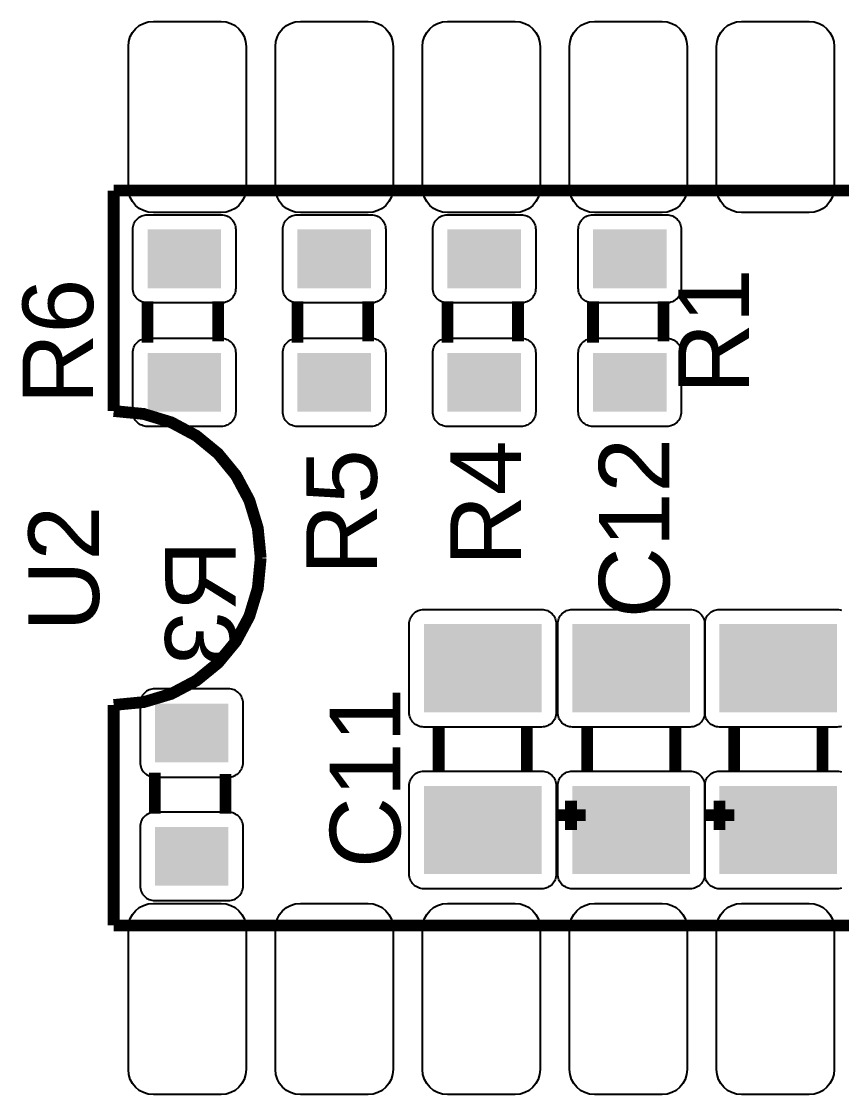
# Model space of a CAD drawing. Header units: inches. Extents: x -3.96 to 3.96, y -2.08 to 2.07.
# Drawn here: x -3.191 to -2.633, y -1.015 to -0.285 of the extents above; entities that cross this region are included whole.
import ezdxf

# ---------------------------------------------------------------- set-up
doc = ezdxf.new("R2010")
doc.units = ezdxf.units.IN
doc.layers.get('0').update_dxf_attribs({"linetype": 'CONTINUOUS'})

# ---------------------------------------------------------------- blocks, each defined once
blk = doc.blocks.new('RPAD')
blk.add_trace([(-0.5, -0.5), (-0.5, 0.5), (0.5, -0.5), (0.5, 0.5)])

msp = doc.modelspace()

# ---------------------------------------------------------------- linework, layer by layer
for points in [[(-3.055083, -0.414724), (-3.101083, -0.414724), (-3.104559, -0.414386), (-3.107773, -0.413413), (-3.110664, -0.411867), (-3.113169, -0.40981), (-3.115225, -0.407306), (-3.116771, -0.404415), (-3.117744, -0.4012), (-3.118083, -0.397724), (-3.118083, -0.301724), (-3.117744, -0.298248), (-3.116771, -0.295034), (-3.115225, -0.292143), (-3.113169, -0.289639), (-3.110664, -0.287582), (-3.107773, -0.286036), (-3.104559, -0.285063), (-3.101083, -0.284724), (-3.055083, -0.284724), (-3.051607, -0.285063), (-3.048393, -0.286036), (-3.045502, -0.287582), (-3.042997, -0.289639), (-3.04094, -0.292143), (-3.039394, -0.295034), (-3.038421, -0.298248), (-3.038083, -0.301724), (-3.038083, -0.397724), (-3.038421, -0.4012), (-3.039394, -0.404415), (-3.04094, -0.407306), (-3.042997, -0.40981), (-3.045502, -0.411867), (-3.048393, -0.413413), (-3.051607, -0.414386), (-3.055083, -0.414724)], [(-2.955083, -0.414724), (-3.001083, -0.414724), (-3.004559, -0.414386), (-3.007773, -0.413413), (-3.010664, -0.411867), (-3.013169, -0.40981), (-3.015225, -0.407306), (-3.016771, -0.404415), (-3.017744, -0.4012), (-3.018083, -0.397724), (-3.018083, -0.301724), (-3.017744, -0.298248), (-3.016771, -0.295034), (-3.015225, -0.292143), (-3.013169, -0.289639), (-3.010664, -0.287582), (-3.007773, -0.286036), (-3.004559, -0.285063), (-3.001083, -0.284724), (-2.955083, -0.284724), (-2.951607, -0.285063), (-2.948393, -0.286036), (-2.945502, -0.287582), (-2.942997, -0.289639), (-2.94094, -0.292143), (-2.939394, -0.295034), (-2.938421, -0.298248), (-2.938083, -0.301724), (-2.938083, -0.397724), (-2.938421, -0.4012), (-2.939394, -0.404415), (-2.94094, -0.407306), (-2.942997, -0.40981), (-2.945502, -0.411867), (-2.948393, -0.413413), (-2.951607, -0.414386), (-2.955083, -0.414724)], [(-2.855083, -0.414724), (-2.901083, -0.414724), (-2.904559, -0.414386), (-2.907773, -0.413413), (-2.910664, -0.411867), (-2.913169, -0.40981), (-2.915225, -0.407306), (-2.916771, -0.404415), (-2.917744, -0.4012), (-2.918083, -0.397724), (-2.918083, -0.301724), (-2.917744, -0.298248), (-2.916771, -0.295034), (-2.915225, -0.292143), (-2.913169, -0.289639), (-2.910664, -0.287582), (-2.907773, -0.286036), (-2.904559, -0.285063), (-2.901083, -0.284724), (-2.855083, -0.284724), (-2.851607, -0.285063), (-2.848393, -0.286036), (-2.845502, -0.287582), (-2.842997, -0.289639), (-2.84094, -0.292143), (-2.839394, -0.295034), (-2.838421, -0.298248), (-2.838083, -0.301724), (-2.838083, -0.397724), (-2.838421, -0.4012), (-2.839394, -0.404415), (-2.84094, -0.407306), (-2.842997, -0.40981), (-2.845502, -0.411867), (-2.848393, -0.413413), (-2.851607, -0.414386), (-2.855083, -0.414724)], [(-2.755083, -0.414724), (-2.801083, -0.414724), (-2.804559, -0.414386), (-2.807773, -0.413413), (-2.810664, -0.411867), (-2.813169, -0.40981), (-2.815225, -0.407306), (-2.816771, -0.404415), (-2.817744, -0.4012), (-2.818083, -0.397724), (-2.818083, -0.301724), (-2.817744, -0.298248), (-2.816771, -0.295034), (-2.815225, -0.292143), (-2.813169, -0.289639), (-2.810664, -0.287582), (-2.807773, -0.286036), (-2.804559, -0.285063), (-2.801083, -0.284724), (-2.755083, -0.284724), (-2.751607, -0.285063), (-2.748393, -0.286036), (-2.745502, -0.287582), (-2.742997, -0.289639), (-2.74094, -0.292143), (-2.739394, -0.295034), (-2.738421, -0.298248), (-2.738083, -0.301724), (-2.738083, -0.397724), (-2.738421, -0.4012), (-2.739394, -0.404415), (-2.74094, -0.407306), (-2.742997, -0.40981), (-2.745502, -0.411867), (-2.748393, -0.413413), (-2.751607, -0.414386), (-2.755083, -0.414724)], [(-2.655083, -0.414724), (-2.701083, -0.414724), (-2.704559, -0.414386), (-2.707773, -0.413413), (-2.710664, -0.411867), (-2.713169, -0.40981), (-2.715225, -0.407306), (-2.716771, -0.404415), (-2.717744, -0.4012), (-2.718083, -0.397724), (-2.718083, -0.301724), (-2.717744, -0.298248), (-2.716771, -0.295034), (-2.715225, -0.292143), (-2.713169, -0.289639), (-2.710664, -0.287582), (-2.707773, -0.286036), (-2.704559, -0.285063), (-2.701083, -0.284724), (-2.655083, -0.284724), (-2.651607, -0.285063), (-2.648393, -0.286036), (-2.645502, -0.287582), (-2.642997, -0.289639), (-2.64094, -0.292143), (-2.639394, -0.295034), (-2.638421, -0.298248), (-2.638083, -0.301724), (-2.638083, -0.397724), (-2.638421, -0.4012), (-2.639394, -0.404415), (-2.64094, -0.407306), (-2.642997, -0.40981), (-2.645502, -0.411867), (-2.648393, -0.413413), (-2.651607, -0.414386), (-2.655083, -0.414724)], [(-3.045083, -0.426224), (-3.045083, -0.466224), (-3.045133, -0.467264), (-3.045281, -0.468269), (-3.045524, -0.469236), (-3.045854, -0.47016), (-3.046269, -0.471036), (-3.046764, -0.47186), (-3.047333, -0.472628), (-3.047973, -0.473334), (-3.04868, -0.473974), (-3.049447, -0.474543), (-3.050271, -0.475038), (-3.051147, -0.475453), (-3.052071, -0.475783), (-3.053038, -0.476026), (-3.054043, -0.476174), (-3.055083, -0.476224), (-3.105083, -0.476224), (-3.106122, -0.476174), (-3.107127, -0.476026), (-3.108094, -0.475783), (-3.109018, -0.475453), (-3.109894, -0.475038), (-3.110719, -0.474543), (-3.111486, -0.473974), (-3.112192, -0.473334), (-3.112832, -0.472628), (-3.113402, -0.47186), (-3.113896, -0.471036), (-3.114311, -0.47016), (-3.114642, -0.469236), (-3.114884, -0.468269), (-3.115032, -0.467264), (-3.115083, -0.466224), (-3.115083, -0.426224), (-3.115032, -0.425185), (-3.114884, -0.42418), (-3.114642, -0.423213), (-3.114311, -0.422289), (-3.113896, -0.421413), (-3.113402, -0.420589), (-3.112832, -0.419821), (-3.112192, -0.419115), (-3.111486, -0.418475), (-3.110719, -0.417906), (-3.109894, -0.417411), (-3.109018, -0.416996), (-3.108094, -0.416665), (-3.107127, -0.416423), (-3.106122, -0.416275), (-3.105083, -0.416224), (-3.055083, -0.416224), (-3.054043, -0.416275), (-3.053038, -0.416423), (-3.052071, -0.416665), (-3.051147, -0.416996), (-3.050271, -0.417411), (-3.049447, -0.417906), (-3.04868, -0.418475), (-3.047973, -0.419115), (-3.047333, -0.419821), (-3.046764, -0.420589), (-3.046269, -0.421413), (-3.045854, -0.422289), (-3.045524, -0.423213), (-3.045281, -0.42418), (-3.045133, -0.425185), (-3.045083, -0.426224)], [(-2.943083, -0.426224), (-2.943083, -0.466224), (-2.943133, -0.467264), (-2.943281, -0.468269), (-2.943524, -0.469236), (-2.943854, -0.47016), (-2.944269, -0.471036), (-2.944764, -0.47186), (-2.945333, -0.472628), (-2.945973, -0.473334), (-2.94668, -0.473974), (-2.947447, -0.474543), (-2.948271, -0.475038), (-2.949147, -0.475453), (-2.950071, -0.475783), (-2.951038, -0.476026), (-2.952043, -0.476174), (-2.953083, -0.476224), (-3.003083, -0.476224), (-3.004122, -0.476174), (-3.005127, -0.476026), (-3.006094, -0.475783), (-3.007018, -0.475453), (-3.007894, -0.475038), (-3.008719, -0.474543), (-3.009486, -0.473974), (-3.010192, -0.473334), (-3.010832, -0.472628), (-3.011402, -0.47186), (-3.011896, -0.471036), (-3.012311, -0.47016), (-3.012642, -0.469236), (-3.012884, -0.468269), (-3.013032, -0.467264), (-3.013083, -0.466224), (-3.013083, -0.426224), (-3.013032, -0.425185), (-3.012884, -0.42418), (-3.012642, -0.423213), (-3.012311, -0.422289), (-3.011896, -0.421413), (-3.011402, -0.420589), (-3.010832, -0.419821), (-3.010192, -0.419115), (-3.009486, -0.418475), (-3.008719, -0.417906), (-3.007894, -0.417411), (-3.007018, -0.416996), (-3.006094, -0.416665), (-3.005127, -0.416423), (-3.004122, -0.416275), (-3.003083, -0.416224), (-2.953083, -0.416224), (-2.952043, -0.416275), (-2.951038, -0.416423), (-2.950071, -0.416665), (-2.949147, -0.416996), (-2.948271, -0.417411), (-2.947447, -0.417906), (-2.94668, -0.418475), (-2.945973, -0.419115), (-2.945333, -0.419821), (-2.944764, -0.420589), (-2.944269, -0.421413), (-2.943854, -0.422289), (-2.943524, -0.423213), (-2.943281, -0.42418), (-2.943133, -0.425185), (-2.943083, -0.426224)], [(-2.841083, -0.426224), (-2.841083, -0.466224), (-2.841133, -0.467264), (-2.841281, -0.468269), (-2.841524, -0.469236), (-2.841854, -0.47016), (-2.842269, -0.471036), (-2.842764, -0.47186), (-2.843333, -0.472628), (-2.843973, -0.473334), (-2.84468, -0.473974), (-2.845447, -0.474543), (-2.846271, -0.475038), (-2.847147, -0.475453), (-2.848071, -0.475783), (-2.849038, -0.476026), (-2.850043, -0.476174), (-2.851083, -0.476224), (-2.901083, -0.476224), (-2.902122, -0.476174), (-2.903127, -0.476026), (-2.904094, -0.475783), (-2.905018, -0.475453), (-2.905894, -0.475038), (-2.906719, -0.474543), (-2.907486, -0.473974), (-2.908192, -0.473334), (-2.908832, -0.472628), (-2.909402, -0.47186), (-2.909896, -0.471036), (-2.910311, -0.47016), (-2.910642, -0.469236), (-2.910884, -0.468269), (-2.911032, -0.467264), (-2.911083, -0.466224), (-2.911083, -0.426224), (-2.911032, -0.425185), (-2.910884, -0.42418), (-2.910642, -0.423213), (-2.910311, -0.422289), (-2.909896, -0.421413), (-2.909402, -0.420589), (-2.908832, -0.419821), (-2.908192, -0.419115), (-2.907486, -0.418475), (-2.906719, -0.417906), (-2.905894, -0.417411), (-2.905018, -0.416996), (-2.904094, -0.416665), (-2.903127, -0.416423), (-2.902122, -0.416275), (-2.901083, -0.416224), (-2.851083, -0.416224), (-2.850043, -0.416275), (-2.849038, -0.416423), (-2.848071, -0.416665), (-2.847147, -0.416996), (-2.846271, -0.417411), (-2.845447, -0.417906), (-2.84468, -0.418475), (-2.843973, -0.419115), (-2.843333, -0.419821), (-2.842764, -0.420589), (-2.842269, -0.421413), (-2.841854, -0.422289), (-2.841524, -0.423213), (-2.841281, -0.42418), (-2.841133, -0.425185), (-2.841083, -0.426224)], [(-2.742083, -0.426224), (-2.742083, -0.466224), (-2.742133, -0.467264), (-2.742281, -0.468269), (-2.742524, -0.469236), (-2.742854, -0.47016), (-2.743269, -0.471036), (-2.743764, -0.47186), (-2.744333, -0.472628), (-2.744973, -0.473334), (-2.74568, -0.473974), (-2.746447, -0.474543), (-2.747271, -0.475038), (-2.748147, -0.475453), (-2.749071, -0.475783), (-2.750038, -0.476026), (-2.751043, -0.476174), (-2.752083, -0.476224), (-2.802083, -0.476224), (-2.803122, -0.476174), (-2.804127, -0.476026), (-2.805094, -0.475783), (-2.806018, -0.475453), (-2.806894, -0.475038), (-2.807719, -0.474543), (-2.808486, -0.473974), (-2.809192, -0.473334), (-2.809832, -0.472628), (-2.810402, -0.47186), (-2.810896, -0.471036), (-2.811311, -0.47016), (-2.811642, -0.469236), (-2.811884, -0.468269), (-2.812032, -0.467264), (-2.812083, -0.466224), (-2.812083, -0.426224), (-2.812032, -0.425185), (-2.811884, -0.42418), (-2.811642, -0.423213), (-2.811311, -0.422289), (-2.810896, -0.421413), (-2.810402, -0.420589), (-2.809832, -0.419821), (-2.809192, -0.419115), (-2.808486, -0.418475), (-2.807719, -0.417906), (-2.806894, -0.417411), (-2.806018, -0.416996), (-2.805094, -0.416665), (-2.804127, -0.416423), (-2.803122, -0.416275), (-2.802083, -0.416224), (-2.752083, -0.416224), (-2.751043, -0.416275), (-2.750038, -0.416423), (-2.749071, -0.416665), (-2.748147, -0.416996), (-2.747271, -0.417411), (-2.746447, -0.417906), (-2.74568, -0.418475), (-2.744973, -0.419115), (-2.744333, -0.419821), (-2.743764, -0.420589), (-2.743269, -0.421413), (-2.742854, -0.422289), (-2.742524, -0.423213), (-2.742281, -0.42418), (-2.742133, -0.425185), (-2.742083, -0.426224)], [(-3.045083, -0.510224), (-3.045083, -0.550224), (-3.045133, -0.551264), (-3.045281, -0.552269), (-3.045524, -0.553236), (-3.045854, -0.55416), (-3.046269, -0.555036), (-3.046764, -0.55586), (-3.047333, -0.556628), (-3.047973, -0.557334), (-3.04868, -0.557974), (-3.049447, -0.558543), (-3.050271, -0.559038), (-3.051147, -0.559453), (-3.052071, -0.559783), (-3.053038, -0.560026), (-3.054043, -0.560174), (-3.055083, -0.560224), (-3.105083, -0.560224), (-3.106122, -0.560174), (-3.107127, -0.560026), (-3.108094, -0.559783), (-3.109018, -0.559453), (-3.109894, -0.559038), (-3.110719, -0.558543), (-3.111486, -0.557974), (-3.112192, -0.557334), (-3.112832, -0.556628), (-3.113402, -0.55586), (-3.113896, -0.555036), (-3.114311, -0.55416), (-3.114642, -0.553236), (-3.114884, -0.552269), (-3.115032, -0.551264), (-3.115083, -0.550224), (-3.115083, -0.510224), (-3.115032, -0.509185), (-3.114884, -0.50818), (-3.114642, -0.507213), (-3.114311, -0.506289), (-3.113896, -0.505413), (-3.113402, -0.504589), (-3.112832, -0.503821), (-3.112192, -0.503115), (-3.111486, -0.502475), (-3.110719, -0.501906), (-3.109894, -0.501411), (-3.109018, -0.500996), (-3.108094, -0.500665), (-3.107127, -0.500423), (-3.106122, -0.500275), (-3.105083, -0.500224), (-3.055083, -0.500224), (-3.054043, -0.500275), (-3.053038, -0.500423), (-3.052071, -0.500665), (-3.051147, -0.500996), (-3.050271, -0.501411), (-3.049447, -0.501906), (-3.04868, -0.502475), (-3.047973, -0.503115), (-3.047333, -0.503821), (-3.046764, -0.504589), (-3.046269, -0.505413), (-3.045854, -0.506289), (-3.045524, -0.507213), (-3.045281, -0.50818), (-3.045133, -0.509185), (-3.045083, -0.510224)], [(-2.943083, -0.510224), (-2.943083, -0.550224), (-2.943133, -0.551264), (-2.943281, -0.552269), (-2.943524, -0.553236), (-2.943854, -0.55416), (-2.944269, -0.555036), (-2.944764, -0.55586), (-2.945333, -0.556628), (-2.945973, -0.557334), (-2.94668, -0.557974), (-2.947447, -0.558543), (-2.948271, -0.559038), (-2.949147, -0.559453), (-2.950071, -0.559783), (-2.951038, -0.560026), (-2.952043, -0.560174), (-2.953083, -0.560224), (-3.003083, -0.560224), (-3.004122, -0.560174), (-3.005127, -0.560026), (-3.006094, -0.559783), (-3.007018, -0.559453), (-3.007894, -0.559038), (-3.008719, -0.558543), (-3.009486, -0.557974), (-3.010192, -0.557334), (-3.010832, -0.556628), (-3.011402, -0.55586), (-3.011896, -0.555036), (-3.012311, -0.55416), (-3.012642, -0.553236), (-3.012884, -0.552269), (-3.013032, -0.551264), (-3.013083, -0.550224), (-3.013083, -0.510224), (-3.013032, -0.509185), (-3.012884, -0.50818), (-3.012642, -0.507213), (-3.012311, -0.506289), (-3.011896, -0.505413), (-3.011402, -0.504589), (-3.010832, -0.503821), (-3.010192, -0.503115), (-3.009486, -0.502475), (-3.008719, -0.501906), (-3.007894, -0.501411), (-3.007018, -0.500996), (-3.006094, -0.500665), (-3.005127, -0.500423), (-3.004122, -0.500275), (-3.003083, -0.500224), (-2.953083, -0.500224), (-2.952043, -0.500275), (-2.951038, -0.500423), (-2.950071, -0.500665), (-2.949147, -0.500996), (-2.948271, -0.501411), (-2.947447, -0.501906), (-2.94668, -0.502475), (-2.945973, -0.503115), (-2.945333, -0.503821), (-2.944764, -0.504589), (-2.944269, -0.505413), (-2.943854, -0.506289), (-2.943524, -0.507213), (-2.943281, -0.50818), (-2.943133, -0.509185), (-2.943083, -0.510224)], [(-2.841083, -0.510224), (-2.841083, -0.550224), (-2.841133, -0.551264), (-2.841281, -0.552269), (-2.841524, -0.553236), (-2.841854, -0.55416), (-2.842269, -0.555036), (-2.842764, -0.55586), (-2.843333, -0.556628), (-2.843973, -0.557334), (-2.84468, -0.557974), (-2.845447, -0.558543), (-2.846271, -0.559038), (-2.847147, -0.559453), (-2.848071, -0.559783), (-2.849038, -0.560026), (-2.850043, -0.560174), (-2.851083, -0.560224), (-2.901083, -0.560224), (-2.902122, -0.560174), (-2.903127, -0.560026), (-2.904094, -0.559783), (-2.905018, -0.559453), (-2.905894, -0.559038), (-2.906719, -0.558543), (-2.907486, -0.557974), (-2.908192, -0.557334), (-2.908832, -0.556628), (-2.909402, -0.55586), (-2.909896, -0.555036), (-2.910311, -0.55416), (-2.910642, -0.553236), (-2.910884, -0.552269), (-2.911032, -0.551264), (-2.911083, -0.550224), (-2.911083, -0.510224), (-2.911032, -0.509185), (-2.910884, -0.50818), (-2.910642, -0.507213), (-2.910311, -0.506289), (-2.909896, -0.505413), (-2.909402, -0.504589), (-2.908832, -0.503821), (-2.908192, -0.503115), (-2.907486, -0.502475), (-2.906719, -0.501906), (-2.905894, -0.501411), (-2.905018, -0.500996), (-2.904094, -0.500665), (-2.903127, -0.500423), (-2.902122, -0.500275), (-2.901083, -0.500224), (-2.851083, -0.500224), (-2.850043, -0.500275), (-2.849038, -0.500423), (-2.848071, -0.500665), (-2.847147, -0.500996), (-2.846271, -0.501411), (-2.845447, -0.501906), (-2.84468, -0.502475), (-2.843973, -0.503115), (-2.843333, -0.503821), (-2.842764, -0.504589), (-2.842269, -0.505413), (-2.841854, -0.506289), (-2.841524, -0.507213), (-2.841281, -0.50818), (-2.841133, -0.509185), (-2.841083, -0.510224)], [(-2.742083, -0.510224), (-2.742083, -0.550224), (-2.742133, -0.551264), (-2.742281, -0.552269), (-2.742524, -0.553236), (-2.742854, -0.55416), (-2.743269, -0.555036), (-2.743764, -0.55586), (-2.744333, -0.556628), (-2.744973, -0.557334), (-2.74568, -0.557974), (-2.746447, -0.558543), (-2.747271, -0.559038), (-2.748147, -0.559453), (-2.749071, -0.559783), (-2.750038, -0.560026), (-2.751043, -0.560174), (-2.752083, -0.560224), (-2.802083, -0.560224), (-2.803122, -0.560174), (-2.804127, -0.560026), (-2.805094, -0.559783), (-2.806018, -0.559453), (-2.806894, -0.559038), (-2.807719, -0.558543), (-2.808486, -0.557974), (-2.809192, -0.557334), (-2.809832, -0.556628), (-2.810402, -0.55586), (-2.810896, -0.555036), (-2.811311, -0.55416), (-2.811642, -0.553236), (-2.811884, -0.552269), (-2.812032, -0.551264), (-2.812083, -0.550224), (-2.812083, -0.510224), (-2.812032, -0.509185), (-2.811884, -0.50818), (-2.811642, -0.507213), (-2.811311, -0.506289), (-2.810896, -0.505413), (-2.810402, -0.504589), (-2.809832, -0.503821), (-2.809192, -0.503115), (-2.808486, -0.502475), (-2.807719, -0.501906), (-2.806894, -0.501411), (-2.806018, -0.500996), (-2.805094, -0.500665), (-2.804127, -0.500423), (-2.803122, -0.500275), (-2.802083, -0.500224), (-2.752083, -0.500224), (-2.751043, -0.500275), (-2.750038, -0.500423), (-2.749071, -0.500665), (-2.748147, -0.500996), (-2.747271, -0.501411), (-2.746447, -0.501906), (-2.74568, -0.502475), (-2.744973, -0.503115), (-2.744333, -0.503821), (-2.743764, -0.504589), (-2.743269, -0.505413), (-2.742854, -0.506289), (-2.742524, -0.507213), (-2.742281, -0.50818), (-2.742133, -0.509185), (-2.742083, -0.510224)], [(-2.827083, -0.694724), (-2.827083, -0.754724), (-2.827133, -0.755764), (-2.827281, -0.756769), (-2.827524, -0.757736), (-2.827854, -0.75866), (-2.828269, -0.759536), (-2.828764, -0.76036), (-2.829333, -0.761128), (-2.829973, -0.761834), (-2.83068, -0.762474), (-2.831447, -0.763043), (-2.832271, -0.763538), (-2.833147, -0.763953), (-2.834071, -0.764283), (-2.835038, -0.764526), (-2.836043, -0.764674), (-2.837083, -0.764724), (-2.917083, -0.764724), (-2.918122, -0.764674), (-2.919127, -0.764526), (-2.920094, -0.764283), (-2.921018, -0.763953), (-2.921894, -0.763538), (-2.922719, -0.763043), (-2.923486, -0.762474), (-2.924192, -0.761834), (-2.924832, -0.761128), (-2.925402, -0.76036), (-2.925896, -0.759536), (-2.926311, -0.75866), (-2.926642, -0.757736), (-2.926884, -0.756769), (-2.927032, -0.755764), (-2.927083, -0.754724), (-2.927083, -0.694724), (-2.927032, -0.693685), (-2.926884, -0.69268), (-2.926642, -0.691713), (-2.926311, -0.690789), (-2.925896, -0.689913), (-2.925402, -0.689089), (-2.924832, -0.688321), (-2.924192, -0.687615), (-2.923486, -0.686975), (-2.922719, -0.686406), (-2.921894, -0.685911), (-2.921018, -0.685496), (-2.920094, -0.685165), (-2.919127, -0.684923), (-2.918122, -0.684775), (-2.917083, -0.684724), (-2.837083, -0.684724), (-2.836043, -0.684775), (-2.835038, -0.684923), (-2.834071, -0.685165), (-2.833147, -0.685496), (-2.832271, -0.685911), (-2.831447, -0.686406), (-2.83068, -0.686975), (-2.829973, -0.687615), (-2.829333, -0.688321), (-2.828764, -0.689089), (-2.828269, -0.689913), (-2.827854, -0.690789), (-2.827524, -0.691713), (-2.827281, -0.69268), (-2.827133, -0.693685), (-2.827083, -0.694724)], [(-2.726083, -0.694724), (-2.726083, -0.754724), (-2.726133, -0.755764), (-2.726281, -0.756769), (-2.726524, -0.757736), (-2.726854, -0.75866), (-2.727269, -0.759536), (-2.727764, -0.76036), (-2.728333, -0.761128), (-2.728973, -0.761834), (-2.72968, -0.762474), (-2.730447, -0.763043), (-2.731271, -0.763538), (-2.732147, -0.763953), (-2.733071, -0.764283), (-2.734038, -0.764526), (-2.735043, -0.764674), (-2.736083, -0.764724), (-2.816083, -0.764724), (-2.817122, -0.764674), (-2.818127, -0.764526), (-2.819094, -0.764283), (-2.820018, -0.763953), (-2.820894, -0.763538), (-2.821719, -0.763043), (-2.822486, -0.762474), (-2.823192, -0.761834), (-2.823832, -0.761128), (-2.824402, -0.76036), (-2.824896, -0.759536), (-2.825311, -0.75866), (-2.825642, -0.757736), (-2.825884, -0.756769), (-2.826032, -0.755764), (-2.826083, -0.754724), (-2.826083, -0.694724), (-2.826032, -0.693685), (-2.825884, -0.69268), (-2.825642, -0.691713), (-2.825311, -0.690789), (-2.824896, -0.689913), (-2.824402, -0.689089), (-2.823832, -0.688321), (-2.823192, -0.687615), (-2.822486, -0.686975), (-2.821719, -0.686406), (-2.820894, -0.685911), (-2.820018, -0.685496), (-2.819094, -0.685165), (-2.818127, -0.684923), (-2.817122, -0.684775), (-2.816083, -0.684724), (-2.736083, -0.684724), (-2.735043, -0.684775), (-2.734038, -0.684923), (-2.733071, -0.685165), (-2.732147, -0.685496), (-2.731271, -0.685911), (-2.730447, -0.686406), (-2.72968, -0.686975), (-2.728973, -0.687615), (-2.728333, -0.688321), (-2.727764, -0.689089), (-2.727269, -0.689913), (-2.726854, -0.690789), (-2.726524, -0.691713), (-2.726281, -0.69268), (-2.726133, -0.693685), (-2.726083, -0.694724)], [(-3.040083, -0.788724), (-3.040083, -0.748724), (-3.040133, -0.747685), (-3.040281, -0.74668), (-3.040524, -0.745713), (-3.040854, -0.744789), (-3.041269, -0.743913), (-3.041764, -0.743089), (-3.042333, -0.742321), (-3.042973, -0.741615), (-3.04368, -0.740975), (-3.044447, -0.740406), (-3.045271, -0.739911), (-3.046147, -0.739496), (-3.047071, -0.739165), (-3.048038, -0.738923), (-3.049043, -0.738775), (-3.050083, -0.738724), (-3.100083, -0.738724), (-3.101122, -0.738775), (-3.102127, -0.738923), (-3.103094, -0.739165), (-3.104018, -0.739496), (-3.104894, -0.739911), (-3.105719, -0.740406), (-3.106486, -0.740975), (-3.107192, -0.741615), (-3.107832, -0.742321), (-3.108402, -0.743089), (-3.108896, -0.743913), (-3.109311, -0.744789), (-3.109642, -0.745713), (-3.109884, -0.74668), (-3.110032, -0.747685), (-3.110083, -0.748724), (-3.110083, -0.788724), (-3.110032, -0.789764), (-3.109884, -0.790769), (-3.109642, -0.791736), (-3.109311, -0.79266), (-3.108896, -0.793536), (-3.108402, -0.79436), (-3.107832, -0.795128), (-3.107192, -0.795834), (-3.106486, -0.796474), (-3.105719, -0.797043), (-3.104894, -0.797538), (-3.104018, -0.797953), (-3.103094, -0.798283), (-3.102127, -0.798526), (-3.101122, -0.798674), (-3.100083, -0.798724), (-3.050083, -0.798724), (-3.049043, -0.798674), (-3.048038, -0.798526), (-3.047071, -0.798283), (-3.046147, -0.797953), (-3.045271, -0.797538), (-3.044447, -0.797043), (-3.04368, -0.796474), (-3.042973, -0.795834), (-3.042333, -0.795128), (-3.041764, -0.79436), (-3.041269, -0.793536), (-3.040854, -0.79266), (-3.040524, -0.791736), (-3.040281, -0.790769), (-3.040133, -0.789764), (-3.040083, -0.788724)], [(-2.827083, -0.804724), (-2.827083, -0.864724), (-2.827133, -0.865764), (-2.827281, -0.866769), (-2.827524, -0.867736), (-2.827854, -0.86866), (-2.828269, -0.869536), (-2.828764, -0.87036), (-2.829333, -0.871128), (-2.829973, -0.871834), (-2.83068, -0.872474), (-2.831447, -0.873043), (-2.832271, -0.873538), (-2.833147, -0.873953), (-2.834071, -0.874283), (-2.835038, -0.874526), (-2.836043, -0.874674), (-2.837083, -0.874724), (-2.917083, -0.874724), (-2.918122, -0.874674), (-2.919127, -0.874526), (-2.920094, -0.874283), (-2.921018, -0.873953), (-2.921894, -0.873538), (-2.922719, -0.873043), (-2.923486, -0.872474), (-2.924192, -0.871834), (-2.924832, -0.871128), (-2.925402, -0.87036), (-2.925896, -0.869536), (-2.926311, -0.86866), (-2.926642, -0.867736), (-2.926884, -0.866769), (-2.927032, -0.865764), (-2.927083, -0.864724), (-2.927083, -0.804724), (-2.927032, -0.803685), (-2.926884, -0.80268), (-2.926642, -0.801713), (-2.926311, -0.800789), (-2.925896, -0.799913), (-2.925402, -0.799089), (-2.924832, -0.798321), (-2.924192, -0.797615), (-2.923486, -0.796975), (-2.922719, -0.796406), (-2.921894, -0.795911), (-2.921018, -0.795496), (-2.920094, -0.795165), (-2.919127, -0.794923), (-2.918122, -0.794775), (-2.917083, -0.794724), (-2.837083, -0.794724), (-2.836043, -0.794775), (-2.835038, -0.794923), (-2.834071, -0.795165), (-2.833147, -0.795496), (-2.832271, -0.795911), (-2.831447, -0.796406), (-2.83068, -0.796975), (-2.829973, -0.797615), (-2.829333, -0.798321), (-2.828764, -0.799089), (-2.828269, -0.799913), (-2.827854, -0.800789), (-2.827524, -0.801713), (-2.827281, -0.80268), (-2.827133, -0.803685), (-2.827083, -0.804724)], [(-2.726083, -0.804724), (-2.726083, -0.864724), (-2.726133, -0.865764), (-2.726281, -0.866769), (-2.726524, -0.867736), (-2.726854, -0.86866), (-2.727269, -0.869536), (-2.727764, -0.87036), (-2.728333, -0.871128), (-2.728973, -0.871834), (-2.72968, -0.872474), (-2.730447, -0.873043), (-2.731271, -0.873538), (-2.732147, -0.873953), (-2.733071, -0.874283), (-2.734038, -0.874526), (-2.735043, -0.874674), (-2.736083, -0.874724), (-2.816083, -0.874724), (-2.817122, -0.874674), (-2.818127, -0.874526), (-2.819094, -0.874283), (-2.820018, -0.873953), (-2.820894, -0.873538), (-2.821719, -0.873043), (-2.822486, -0.872474), (-2.823192, -0.871834), (-2.823832, -0.871128), (-2.824402, -0.87036), (-2.824896, -0.869536), (-2.825311, -0.86866), (-2.825642, -0.867736), (-2.825884, -0.866769), (-2.826032, -0.865764), (-2.826083, -0.864724), (-2.826083, -0.804724), (-2.826032, -0.803685), (-2.825884, -0.80268), (-2.825642, -0.801713), (-2.825311, -0.800789), (-2.824896, -0.799913), (-2.824402, -0.799089), (-2.823832, -0.798321), (-2.823192, -0.797615), (-2.822486, -0.796975), (-2.821719, -0.796406), (-2.820894, -0.795911), (-2.820018, -0.795496), (-2.819094, -0.795165), (-2.818127, -0.794923), (-2.817122, -0.794775), (-2.816083, -0.794724), (-2.736083, -0.794724), (-2.735043, -0.794775), (-2.734038, -0.794923), (-2.733071, -0.795165), (-2.732147, -0.795496), (-2.731271, -0.795911), (-2.730447, -0.796406), (-2.72968, -0.796975), (-2.728973, -0.797615), (-2.728333, -0.798321), (-2.727764, -0.799089), (-2.727269, -0.799913), (-2.726854, -0.800789), (-2.726524, -0.801713), (-2.726281, -0.80268), (-2.726133, -0.803685), (-2.726083, -0.804724)], [(-3.040083, -0.872724), (-3.040083, -0.832724), (-3.040133, -0.831685), (-3.040281, -0.83068), (-3.040524, -0.829713), (-3.040854, -0.828789), (-3.041269, -0.827913), (-3.041764, -0.827089), (-3.042333, -0.826321), (-3.042973, -0.825615), (-3.04368, -0.824975), (-3.044447, -0.824406), (-3.045271, -0.823911), (-3.046147, -0.823496), (-3.047071, -0.823165), (-3.048038, -0.822923), (-3.049043, -0.822775), (-3.050083, -0.822724), (-3.100083, -0.822724), (-3.101122, -0.822775), (-3.102127, -0.822923), (-3.103094, -0.823165), (-3.104018, -0.823496), (-3.104894, -0.823911), (-3.105719, -0.824406), (-3.106486, -0.824975), (-3.107192, -0.825615), (-3.107832, -0.826321), (-3.108402, -0.827089), (-3.108896, -0.827913), (-3.109311, -0.828789), (-3.109642, -0.829713), (-3.109884, -0.83068), (-3.110032, -0.831685), (-3.110083, -0.832724), (-3.110083, -0.872724), (-3.110032, -0.873764), (-3.109884, -0.874769), (-3.109642, -0.875736), (-3.109311, -0.87666), (-3.108896, -0.877536), (-3.108402, -0.87836), (-3.107832, -0.879128), (-3.107192, -0.879834), (-3.106486, -0.880474), (-3.105719, -0.881043), (-3.104894, -0.881538), (-3.104018, -0.881953), (-3.103094, -0.882283), (-3.102127, -0.882526), (-3.101122, -0.882674), (-3.100083, -0.882724), (-3.050083, -0.882724), (-3.049043, -0.882674), (-3.048038, -0.882526), (-3.047071, -0.882283), (-3.046147, -0.881953), (-3.045271, -0.881538), (-3.044447, -0.881043), (-3.04368, -0.880474), (-3.042973, -0.879834), (-3.042333, -0.879128), (-3.041764, -0.87836), (-3.041269, -0.877536), (-3.040854, -0.87666), (-3.040524, -0.875736), (-3.040281, -0.874769), (-3.040133, -0.873764), (-3.040083, -0.872724)], [(-3.101083, -0.884724), (-3.055083, -0.884724), (-3.051607, -0.885063), (-3.048393, -0.886036), (-3.045502, -0.887582), (-3.042997, -0.889639), (-3.04094, -0.892143), (-3.039394, -0.895034), (-3.038421, -0.898248), (-3.038083, -0.901724), (-3.038083, -0.997724), (-3.038421, -1.0012), (-3.039394, -1.004415), (-3.04094, -1.007306), (-3.042997, -1.00981), (-3.045502, -1.011867), (-3.048393, -1.013413), (-3.051607, -1.014386), (-3.055083, -1.014724), (-3.101083, -1.014724), (-3.104559, -1.014386), (-3.107773, -1.013413), (-3.110664, -1.011867), (-3.113169, -1.00981), (-3.115225, -1.007306), (-3.116771, -1.004415), (-3.117744, -1.0012), (-3.118083, -0.997724), (-3.118083, -0.901724), (-3.117744, -0.898248), (-3.116771, -0.895034), (-3.115225, -0.892143), (-3.113169, -0.889639), (-3.110664, -0.887582), (-3.107773, -0.886036), (-3.104559, -0.885063), (-3.101083, -0.884724)], [(-3.001083, -0.884724), (-2.955083, -0.884724), (-2.951607, -0.885063), (-2.948393, -0.886036), (-2.945502, -0.887582), (-2.942997, -0.889639), (-2.94094, -0.892143), (-2.939394, -0.895034), (-2.938421, -0.898248), (-2.938083, -0.901724), (-2.938083, -0.997724), (-2.938421, -1.0012), (-2.939394, -1.004415), (-2.94094, -1.007306), (-2.942997, -1.00981), (-2.945502, -1.011867), (-2.948393, -1.013413), (-2.951607, -1.014386), (-2.955083, -1.014724), (-3.001083, -1.014724), (-3.004559, -1.014386), (-3.007773, -1.013413), (-3.010664, -1.011867), (-3.013169, -1.00981), (-3.015225, -1.007306), (-3.016771, -1.004415), (-3.017744, -1.0012), (-3.018083, -0.997724), (-3.018083, -0.901724), (-3.017744, -0.898248), (-3.016771, -0.895034), (-3.015225, -0.892143), (-3.013169, -0.889639), (-3.010664, -0.887582), (-3.007773, -0.886036), (-3.004559, -0.885063), (-3.001083, -0.884724)], [(-2.901083, -0.884724), (-2.855083, -0.884724), (-2.851607, -0.885063), (-2.848393, -0.886036), (-2.845502, -0.887582), (-2.842997, -0.889639), (-2.84094, -0.892143), (-2.839394, -0.895034), (-2.838421, -0.898248), (-2.838083, -0.901724), (-2.838083, -0.997724), (-2.838421, -1.0012), (-2.839394, -1.004415), (-2.84094, -1.007306), (-2.842997, -1.00981), (-2.845502, -1.011867), (-2.848393, -1.013413), (-2.851607, -1.014386), (-2.855083, -1.014724), (-2.901083, -1.014724), (-2.904559, -1.014386), (-2.907773, -1.013413), (-2.910664, -1.011867), (-2.913169, -1.00981), (-2.915225, -1.007306), (-2.916771, -1.004415), (-2.917744, -1.0012), (-2.918083, -0.997724), (-2.918083, -0.901724), (-2.917744, -0.898248), (-2.916771, -0.895034), (-2.915225, -0.892143), (-2.913169, -0.889639), (-2.910664, -0.887582), (-2.907773, -0.886036), (-2.904559, -0.885063), (-2.901083, -0.884724)], [(-2.801083, -0.884724), (-2.755083, -0.884724), (-2.751607, -0.885063), (-2.748393, -0.886036), (-2.745502, -0.887582), (-2.742997, -0.889639), (-2.74094, -0.892143), (-2.739394, -0.895034), (-2.738421, -0.898248), (-2.738083, -0.901724), (-2.738083, -0.997724), (-2.738421, -1.0012), (-2.739394, -1.004415), (-2.74094, -1.007306), (-2.742997, -1.00981), (-2.745502, -1.011867), (-2.748393, -1.013413), (-2.751607, -1.014386), (-2.755083, -1.014724), (-2.801083, -1.014724), (-2.804559, -1.014386), (-2.807773, -1.013413), (-2.810664, -1.011867), (-2.813169, -1.00981), (-2.815225, -1.007306), (-2.816771, -1.004415), (-2.817744, -1.0012), (-2.818083, -0.997724), (-2.818083, -0.901724), (-2.817744, -0.898248), (-2.816771, -0.895034), (-2.815225, -0.892143), (-2.813169, -0.889639), (-2.810664, -0.887582), (-2.807773, -0.886036), (-2.804559, -0.885063), (-2.801083, -0.884724)], [(-2.701083, -0.884724), (-2.655083, -0.884724), (-2.651607, -0.885063), (-2.648393, -0.886036), (-2.645502, -0.887582), (-2.642997, -0.889639), (-2.64094, -0.892143), (-2.639394, -0.895034), (-2.638421, -0.898248), (-2.638083, -0.901724), (-2.638083, -0.997724), (-2.638421, -1.0012), (-2.639394, -1.004415), (-2.64094, -1.007306), (-2.642997, -1.00981), (-2.645502, -1.011867), (-2.648393, -1.013413), (-2.651607, -1.014386), (-2.655083, -1.014724), (-2.701083, -1.014724), (-2.704559, -1.014386), (-2.707773, -1.013413), (-2.710664, -1.011867), (-2.713169, -1.00981), (-2.715225, -1.007306), (-2.716771, -1.004415), (-2.717744, -1.0012), (-2.718083, -0.997724), (-2.718083, -0.901724), (-2.717744, -0.898248), (-2.716771, -0.895034), (-2.715225, -0.892143), (-2.713169, -0.889639), (-2.710664, -0.887582), (-2.707773, -0.886036), (-2.704559, -0.885063), (-2.701083, -0.884724)]]:
    msp.add_lwpolyline(points, close=True)
at = {"const_width": 0.008}
for points in [[(-3.128083, -0.549724), (-3.128083, -0.399724)], [(-3.128083, -0.399724), (-1.128083, -0.399724)], [(-3.128083, -0.549724), (-3.128083, -0.399724)], [(-3.128083, -0.399724), (-1.128083, -0.399724)], [(-3.128083, -0.549724), (-3.128083, -0.399724)], [(-3.128083, -0.399724), (-1.128083, -0.399724)], [(-3.105083, -0.475224), (-3.105083, -0.503224)], [(-3.105083, -0.475224), (-3.105083, -0.503224)], [(-3.105083, -0.475224), (-3.105083, -0.503224)], [(-3.057083, -0.475224), (-3.057083, -0.502224)], [(-3.057083, -0.475224), (-3.057083, -0.502224)], [(-3.057083, -0.475224), (-3.057083, -0.502224)], [(-3.003083, -0.475224), (-3.003083, -0.503224)], [(-3.003083, -0.475224), (-3.003083, -0.503224)], [(-3.003083, -0.475224), (-3.003083, -0.503224)], [(-2.955083, -0.475224), (-2.955083, -0.502224)], [(-2.955083, -0.475224), (-2.955083, -0.502224)], [(-2.955083, -0.475224), (-2.955083, -0.502224)], [(-2.901083, -0.475224), (-2.901083, -0.503224)], [(-2.901083, -0.475224), (-2.901083, -0.503224)], [(-2.901083, -0.475224), (-2.901083, -0.503224)], [(-2.853083, -0.475224), (-2.853083, -0.502224)], [(-2.853083, -0.475224), (-2.853083, -0.502224)], [(-2.853083, -0.475224), (-2.853083, -0.502224)], [(-2.802083, -0.475224), (-2.802083, -0.503224)], [(-2.802083, -0.475224), (-2.802083, -0.503224)], [(-2.802083, -0.475224), (-2.802083, -0.503224)], [(-2.754083, -0.475224), (-2.754083, -0.502224)], [(-2.754083, -0.475224), (-2.754083, -0.502224)], [(-2.754083, -0.475224), (-2.754083, -0.502224)], [(-3.028083, -0.649724), (-3.030083, -0.62935), (-3.035833, -0.610474), (-3.044957, -0.593474), (-3.057083, -0.578724), (-3.071833, -0.566599), (-3.088833, -0.557474), (-3.107708, -0.551724), (-3.128083, -0.549724)], [(-3.028083, -0.649724), (-3.030083, -0.62935), (-3.035833, -0.610474), (-3.044957, -0.593474), (-3.057083, -0.578724), (-3.071833, -0.566599), (-3.088833, -0.557474), (-3.107708, -0.551724), (-3.128083, -0.549724)], [(-3.028083, -0.649724), (-3.030083, -0.62935), (-3.035833, -0.610474), (-3.044957, -0.593474), (-3.057083, -0.578724), (-3.071833, -0.566599), (-3.088833, -0.557474), (-3.107708, -0.551724), (-3.128083, -0.549724)], [(-3.028083, -0.649724), (-3.030083, -0.670387), (-3.035833, -0.689396), (-3.044957, -0.706414), (-3.057083, -0.721099), (-3.071833, -0.733113), (-3.088833, -0.742115), (-3.107708, -0.747765), (-3.128083, -0.749724)], [(-3.028083, -0.649724), (-3.030083, -0.670387), (-3.035833, -0.689396), (-3.044957, -0.706414), (-3.057083, -0.721099), (-3.071833, -0.733113), (-3.088833, -0.742115), (-3.107708, -0.747765), (-3.128083, -0.749724)], [(-3.028083, -0.649724), (-3.030083, -0.670387), (-3.035833, -0.689396), (-3.044957, -0.706414), (-3.057083, -0.721099), (-3.071833, -0.733113), (-3.088833, -0.742115), (-3.107708, -0.747765), (-3.128083, -0.749724)], [(-3.128083, -0.899724), (-3.128083, -0.749724)], [(-3.128083, -0.899724), (-3.128083, -0.749724)], [(-3.128083, -0.899724), (-3.128083, -0.749724)], [(-2.907083, -0.764724), (-2.907083, -0.794724)], [(-2.907083, -0.764724), (-2.907083, -0.794724)], [(-2.907083, -0.764724), (-2.907083, -0.794724)], [(-2.847083, -0.764724), (-2.847083, -0.794724)], [(-2.847083, -0.764724), (-2.847083, -0.794724)], [(-2.847083, -0.764724), (-2.847083, -0.794724)], [(-2.806083, -0.764724), (-2.806083, -0.794724)], [(-2.806083, -0.764724), (-2.806083, -0.794724)], [(-2.806083, -0.764724), (-2.806083, -0.794724)], [(-2.746083, -0.764724), (-2.746083, -0.794724)], [(-2.746083, -0.764724), (-2.746083, -0.794724)], [(-2.746083, -0.764724), (-2.746083, -0.794724)], [(-2.706083, -0.764724), (-2.706083, -0.794724)], [(-2.706083, -0.764724), (-2.706083, -0.794724)], [(-2.706083, -0.764724), (-2.706083, -0.794724)], [(-2.646083, -0.764724), (-2.646083, -0.794724)], [(-2.646083, -0.764724), (-2.646083, -0.794724)], [(-2.646083, -0.764724), (-2.646083, -0.794724)], [(-3.100083, -0.823724), (-3.100083, -0.795724)], [(-3.100083, -0.823724), (-3.100083, -0.795724)], [(-3.100083, -0.823724), (-3.100083, -0.795724)], [(-3.052083, -0.823724), (-3.052083, -0.796724)], [(-3.052083, -0.823724), (-3.052083, -0.796724)], [(-3.052083, -0.823724), (-3.052083, -0.796724)], [(-2.817083, -0.814724), (-2.817083, -0.834724)], [(-2.817083, -0.814724), (-2.817083, -0.834724)], [(-2.817083, -0.814724), (-2.817083, -0.834724)], [(-2.716083, -0.814724), (-2.716083, -0.834724)], [(-2.716083, -0.814724), (-2.716083, -0.834724)], [(-2.716083, -0.814724), (-2.716083, -0.834724)], [(-2.807083, -0.824724), (-2.827083, -0.824724)], [(-2.807083, -0.824724), (-2.827083, -0.824724)], [(-2.807083, -0.824724), (-2.827083, -0.824724)], [(-2.706083, -0.824724), (-2.726083, -0.824724)], [(-2.706083, -0.824724), (-2.726083, -0.824724)], [(-2.706083, -0.824724), (-2.726083, -0.824724)], [(-3.128083, -0.899724), (-1.128083, -0.899724)], [(-3.128083, -0.899724), (-1.128083, -0.899724)], [(-3.128083, -0.899724), (-1.128083, -0.899724)]]:
    msp.add_lwpolyline(points, dxfattribs=at)
for points in [[(-2.633071, -0.764283), (-2.634038, -0.764526), (-2.635043, -0.764674), (-2.636083, -0.764724), (-2.716083, -0.764724), (-2.717122, -0.764674), (-2.718127, -0.764526), (-2.719094, -0.764283), (-2.720018, -0.763953), (-2.720894, -0.763538), (-2.721719, -0.763043), (-2.722486, -0.762474), (-2.723192, -0.761834), (-2.723832, -0.761128), (-2.724402, -0.76036), (-2.724896, -0.759536), (-2.725311, -0.75866), (-2.725642, -0.757736), (-2.725884, -0.756769), (-2.726032, -0.755764), (-2.726083, -0.754724), (-2.726083, -0.694724), (-2.726032, -0.693685), (-2.725884, -0.69268), (-2.725642, -0.691713), (-2.725311, -0.690789), (-2.724896, -0.689913), (-2.724402, -0.689089), (-2.723832, -0.688321), (-2.723192, -0.687615), (-2.722486, -0.686975), (-2.721719, -0.686406), (-2.720894, -0.685911), (-2.720018, -0.685496), (-2.719094, -0.685165), (-2.718127, -0.684923), (-2.717122, -0.684775), (-2.716083, -0.684724), (-2.636083, -0.684724), (-2.635043, -0.684775), (-2.634038, -0.684923), (-2.633071, -0.685165)], [(-2.633071, -0.874283), (-2.634038, -0.874526), (-2.635043, -0.874674), (-2.636083, -0.874724), (-2.716083, -0.874724), (-2.717122, -0.874674), (-2.718127, -0.874526), (-2.719094, -0.874283), (-2.720018, -0.873953), (-2.720894, -0.873538), (-2.721719, -0.873043), (-2.722486, -0.872474), (-2.723192, -0.871834), (-2.723832, -0.871128), (-2.724402, -0.87036), (-2.724896, -0.869536), (-2.725311, -0.86866), (-2.725642, -0.867736), (-2.725884, -0.866769), (-2.726032, -0.865764), (-2.726083, -0.864724), (-2.726083, -0.804724), (-2.726032, -0.803685), (-2.725884, -0.80268), (-2.725642, -0.801713), (-2.725311, -0.800789), (-2.724896, -0.799913), (-2.724402, -0.799089), (-2.723832, -0.798321), (-2.723192, -0.797615), (-2.722486, -0.796975), (-2.721719, -0.796406), (-2.720894, -0.795911), (-2.720018, -0.795496), (-2.719094, -0.795165), (-2.718127, -0.794923), (-2.717122, -0.794775), (-2.716083, -0.794724), (-2.636083, -0.794724), (-2.635043, -0.794775), (-2.634038, -0.794923), (-2.633071, -0.795165)]]:
    msp.add_lwpolyline(points)

# ---------------------------------------------------------------- block references
at = {"rotation": -90}
for p, xscale, yscale in [((-3.080083, -0.446224), 0.04, 0.05), ((-2.978083, -0.446224), 0.04, 0.05), ((-2.876083, -0.446224), 0.04, 0.05), ((-2.777083, -0.446224), 0.04, 0.05), ((-3.080083, -0.530224), 0.04, 0.05), ((-2.978083, -0.530224), 0.04, 0.05), ((-2.876083, -0.530224), 0.04, 0.05), ((-2.777083, -0.530224), 0.04, 0.05), ((-2.877083, -0.724724), 0.06, 0.08), ((-2.776083, -0.724724), 0.06, 0.08), ((-2.676083, -0.724724), 0.06, 0.08), ((-3.075083, -0.768724), 0.04, 0.05), ((-2.877083, -0.834724), 0.06, 0.08), ((-2.776083, -0.834724), 0.06, 0.08), ((-2.676083, -0.834724), 0.06, 0.08), ((-3.075083, -0.852724), 0.04, 0.05)]:
    msp.add_blockref('RPAD', p, dxfattribs=dict(at, xscale=xscale, yscale=yscale))

# ---------------------------------------------------------------- texts
at = {"width": 1.041667}
for s, p in [('R1', (-2.696083, -0.538224)), ('R1', (-2.696083, -0.538224)), ('R1', (-2.696083, -0.538224)), ('R6', (-3.142083, -0.545224)), ('R6', (-3.142083, -0.545224)), ('R6', (-3.142083, -0.545224)), ('R4', (-2.851083, -0.655224)), ('R4', (-2.851083, -0.655224)), ('R4', (-2.851083, -0.655224)), ('C12', (-2.750083, -0.690724)), ('C12', (-2.750083, -0.690724)), ('C12', (-2.750083, -0.690724)), ('R5', (-2.949083, -0.661224)), ('R5', (-2.949083, -0.661224)), ('R5', (-2.949083, -0.661224)), ('U2', (-3.138083, -0.699724)), ('U2', (-3.138083, -0.699724)), ('U2', (-3.138083, -0.699724)), ('C11', (-2.933083, -0.860724)), ('C11', (-2.933083, -0.860724)), ('C11', (-2.933083, -0.860724))]:
    msp.add_text(s, height=0.048, rotation=90, dxfattribs=at).set_placement(p)
at = {"text_generation_flag": 2, "width": 1.041667}
msp.add_text('R3', height=0.048, rotation=90, dxfattribs=at).set_placement((-3.045083, -0.637724))
msp.add_text('R3', height=0.048, rotation=90, dxfattribs=at).set_placement((-3.045083, -0.637724))
msp.add_text('R3', height=0.048, rotation=90, dxfattribs=at).set_placement((-3.045083, -0.637724))

doc.saveas('drawing.dxf')
